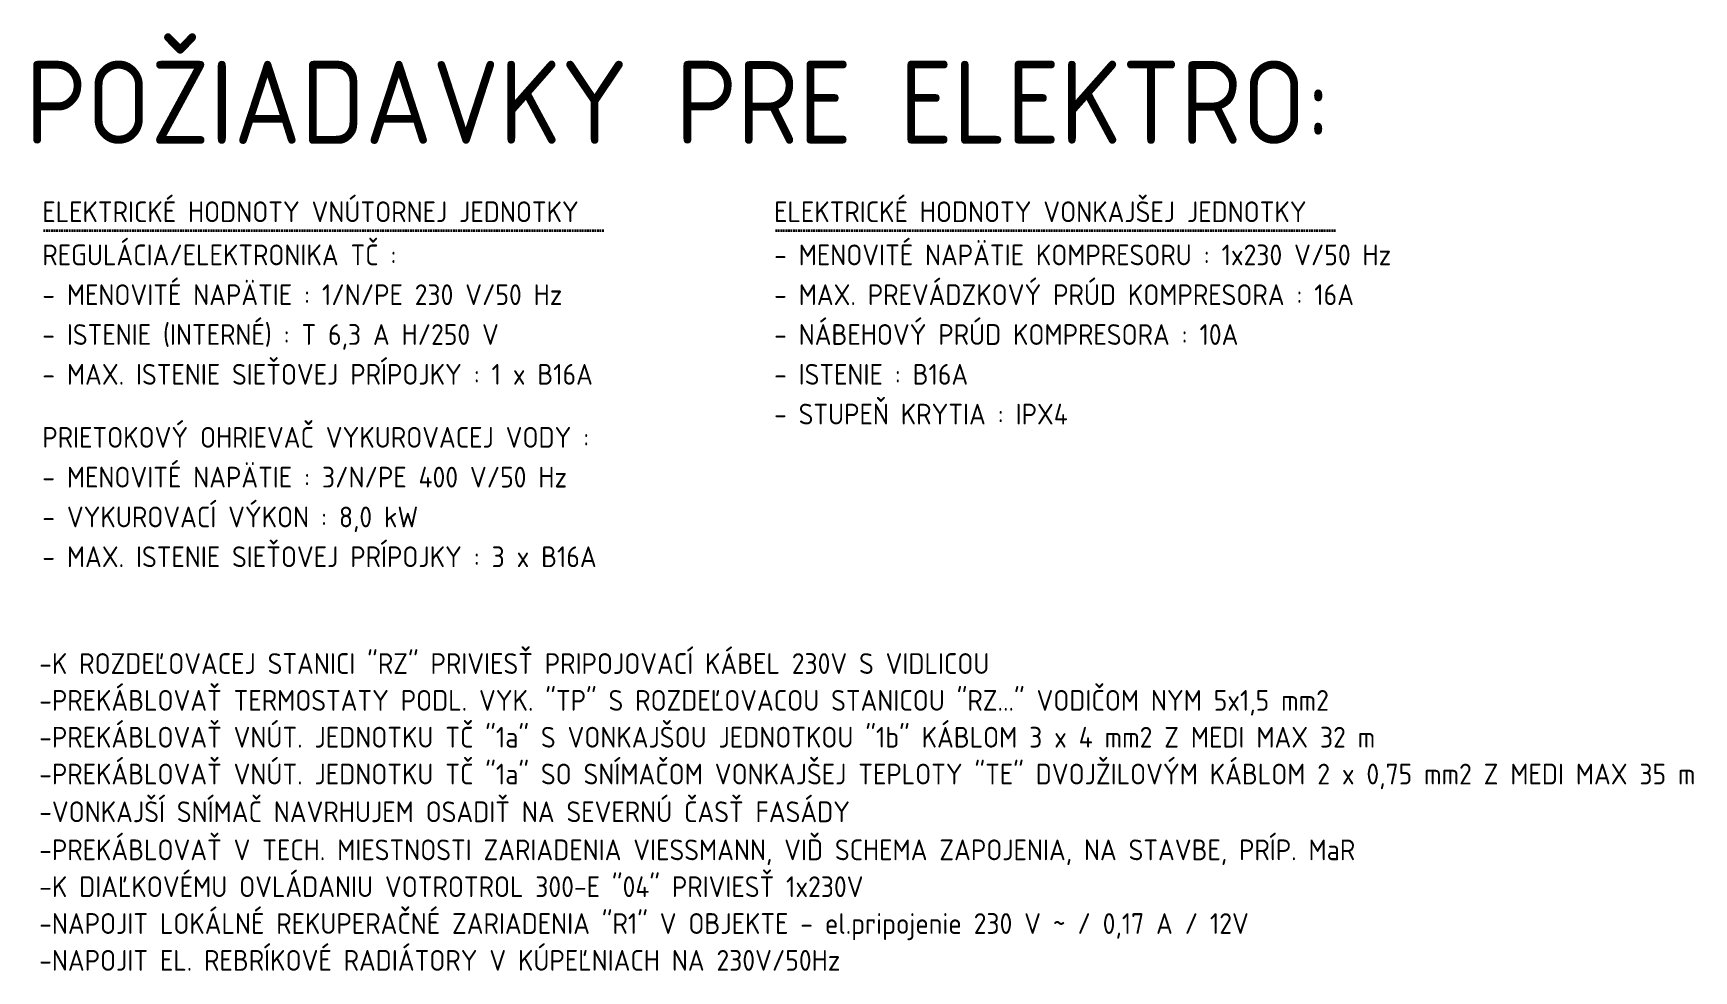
# Model space of a CAD drawing. Header units: millimetres. Extents: x -9498 to 115159, y -2045 to 31741.
# Drawn here: x 44886 to 69917, y 17608 to 31741 of the extents above; entities that cross this region are included whole.
import ezdxf

# ---------------------------------------------------------------- set-up
doc = ezdxf.new("R2010")
doc.units = ezdxf.units.MM
doc.linetypes.add('DASHEDX2', pattern=[38.1, 25.4, -12.7])
doc.layers.add('UK_ELEKTRO', color=7, linetype='DASHEDX2', lineweight=15)
doc.styles.add('ISOCP', font='isocp.shx')

msp = doc.modelspace()

# ---------------------------------------------------------------- linework, layer by layer
at = {"layer": 'UK_ELEKTRO', "lineweight": 35}
for p, q in [((45042.131, 28766.599), (53497.566, 28766.599)), ((56072.693, 28766.599), (64528.128, 28766.599))]:
    msp.add_line(p, q, dxfattribs=at)

# ---------------------------------------------------------------- texts
at = {"layer": 'UK_ELEKTRO', "color": 1, "lineweight": 50, "style": 'ISOCP'}
msp.add_text('POŽIADAVKY PRE ELEKTRO:', height=1251.1121, dxfattribs=at).set_placement((44765.861, 30074.234))
at = {"layer": 'UK_ELEKTRO', "lineweight": 35, "style": 'ISOCP'}
for s, p in [('ELEKTRICKÉ HODNOTY VNÚTORNEJ JEDNOTKY', (45023.598, 28893.033)), ('ELEKTRICKÉ HODNOTY VONKAJŠEJ JEDNOTKY', (56054.16, 28893.033))]:
    msp.add_text(s, height=312.77802, dxfattribs=at).set_placement(p)
at = {"layer": 'UK_ELEKTRO', "style": 'ISOCP'}
for s, height, p in [('REGULÁCIA/ELEKTRONIKA TČ :', 312.77802, (45023.598, 28243.033)), ('- MENOVITÉ NAPÄTIE KOMPRESORU : 1x230 V/50 Hz', 312.77802, (56054.16, 28243.033)), ('- MENOVITÉ NAPÄTIE : 1/N/PE 230 V/50 Hz', 312.77802, (45023.598, 27643.033)), ('- MAX. PREVÁDZKOVÝ PRÚD KOMPRESORA : 16A', 312.77802, (56054.16, 27643.033)), ('- ISTENIE (INTERNÉ) : T 6,3 A H/250 V', 312.77802, (45023.598, 27043.033)), ('- NÁBEHOVÝ PRÚD KOMPRESORA : 10A', 312.77802, (56054.16, 27043.033)), ('- MAX. ISTENIE SIEŤOVEJ PRÍPOJKY : 1 x B16A', 312.77802, (45023.598, 26443.033)), ('- ISTENIE : B16A', 312.77802, (56054.16, 26443.033)), ('- STUPEŇ KRYTIA : IPX4', 312.77802, (56054.16, 25843.033)), ('PRIETOKOVÝ OHRIEVAČ VYKUROVACEJ VODY :', 312.77802, (45023.598, 25493.033)), ('- MENOVITÉ NAPÄTIE : 3/N/PE 400 V/50 Hz', 312.77802, (45023.598, 24893.033)), ('- VYKUROVACÍ VÝKON : 8,0 kW', 312.77802, (45023.598, 24293.033)), ('- MAX. ISTENIE SIEŤOVEJ PRÍPOJKY : 3 x B16A', 312.77802, (45023.598, 23693.033)), ('-K ROZDEĽOVACEJ STANICI "RZ" PRIVIESŤ PRIPOJOVACÍ KÁBEL 230V S VIDLICOU', 312.77802, (44976.681, 22083.267)), ('-PREKÁBLOVAŤ TERMOSTATY PODL. VYK. "TP" S ROZDEĽOVACOU STANICOU "RZ..." VODIČOM NYM 5x1,5 mm2', 312.77802, (44976.681, 21527.983)), ('-PREKÁBLOVAŤ VNÚT. JEDNOTKU TČ "1a" S VONKAJŠOU JEDNOTKOU "1b" KÁBLOM 3 x 4 mm2 Z MEDI MAX 32 m', 312.77802, (44976.681, 20972.7)), ('-PREKÁBLOVAŤ VNÚT. JEDNOTKU TČ "1a" SO SNÍMAČOM VONKAJŠEJ TEPLOTY "TE" DVOJŽILOVÝM KÁBLOM 2 x 0,75 mm2 Z MEDI MAX 35 m', 312.778025, (44976.681, 20417.416)), ('-VONKAJŠÍ SNÍMAČ NAVRHUJEM OSADIŤ NA SEVERNÚ ČASŤ FASÁDY', 312.77802, (44976.681, 19848.515)), ('-PREKÁBLOVAŤ V TECH. MIESTNOSTI ZARIADENIA VIESSMANN, VIĎ SCHEMA ZAPOJENIA, NA STAVBE, PRÍP. MaR', 312.77802, (44976.681, 19274.783)), ('-K DIAĽKOVÉMU OVLÁDANIU VOTROTROL 300-E "04" PRIVIESŤ 1x230V', 312.77802, (44976.681, 18719.499)), ('-NAPOJIT LOKÁLNÉ REKUPERAČNÉ ZARIADENIA "R1" V OBJEKTE - el.pripojenie 230 V ~ / 0,17 A / 12V', 312.77802, (44976.681, 18164.216)), ('-NAPOJIT EL. REBRÍKOVÉ RADIÁTORY V KÚPEĽNIACH NA 230V/50Hz', 312.77802, (44976.681, 17608.932))]:
    msp.add_text(s, height=height, dxfattribs=at).set_placement(p)

doc.saveas('drawing.dxf')
